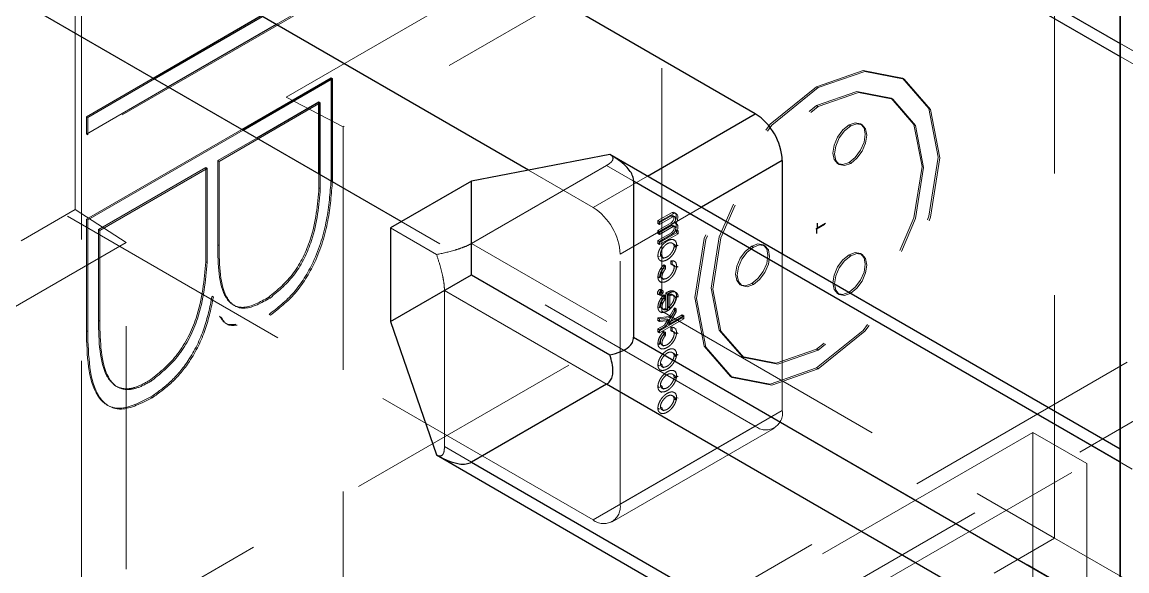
# Model space of a CAD drawing. Header units: millimetres. Extents: x 0 to 841, y 0 to 2287.
# Drawn here: x 627.4 to 633.18, y 272.27 to 275.14 of the extents above; entities that cross this region are included whole.
import ezdxf

# ---------------------------------------------------------------- set-up
doc = ezdxf.new("R2010")
doc.units = ezdxf.units.MM
doc.header["$PDSIZE"] = -1
doc.linetypes.add('HIDDEN', pattern=[1.905, 1.27, -0.635])

msp = doc.modelspace()

# ---------------------------------------------------------------- linework, layer by layer
at = {"color": 7, "linetype": 'Continuous', "lineweight": 25}
for p, q in [((633.1412, 284.9853), (633.1412, 260.7177)), ((633.1412, 260.7178), (633.1412, 283.5157)), ((631.2321, 274.6572), (626.1409, 277.5963)), ((630.045, 274.3628), (625.2924, 277.1064)), ((629.5643, 277.0217), (633.1412, 274.9568)), ((629.7471, 276.9838), (633.1412, 275.0244)), ((629.3798, 274.0934), (626.1409, 275.9632)), ((628.0813, 274.843), (628.6472, 275.1697)), ((628.0883, 274.839), (628.6542, 275.1657)), ((628.7259, 275.1243), (628.16, 274.7976)), ((628.545, 274.5753), (629.0123, 274.8451)), ((628.552, 274.5713), (629.0123, 274.837)), ((629.0123, 274.8451), (629.0123, 274.3106)), ((628.9491, 274.7177), (628.6237, 274.5299)), ((628.9491, 274.342), (628.9491, 274.7177)), ((628.9562, 274.7137), (628.9491, 274.7177)), ((628.9562, 274.338), (628.9562, 274.7137)), ((630.6678, 274.3315), (631.2321, 274.6572)), ((630.4714, 274.4449), (629.7471, 274.3054)), ((633.1412, 272.9036), (630.4714, 274.4449)), ((631.3735, 274.4123), (630.9507, 274.1682)), ((631.3735, 274.4123), (631.3735, 273.9241)), ((629.7471, 274.3054), (629.3229, 274.0605)), ((629.7471, 273.8155), (629.7471, 274.3054)), ((630.5957, 274.3055), (630.5957, 273.4889)), ((633.1412, 272.8359), (630.5957, 274.3055)), ((629.3229, 274.0605), (629.3229, 273.5706)), ((629.3229, 273.5706), (629.7471, 273.8155)), ((629.7471, 273.8155), (630.4714, 273.3974)), ((629.3229, 273.5706), (629.5643, 272.8737)), ((630.5957, 273.4889), (633.1412, 272.0194)), ((630.4542, 273.244), (629.7471, 272.8358)), ((633.1412, 271.6928), (630.4542, 273.244)), ((629.5643, 272.8737), (633.1412, 270.8088)), ((629.7471, 272.8358), (633.1412, 270.8764))]:
    msp.add_line(p, q, dxfattribs=at)
at = {"color": 7, "linetype": 'HIDDEN', "lineweight": 18}
for p, q in [((632.7974, 272.439), (632.7974, 280.1145)), ((630.7435, 273.6247), (630.7435, 280.0352)), ((628.7779, 274.7433), (633.7623, 277.6208)), ((634.0303, 277.4489), (629.0755, 274.5886)), ((627.7063, 277.1754), (627.7063, 269.5)), ((635.2626, 273.7998), (629.6057, 277.0655)), ((628.7779, 276.5568), (628.7779, 274.7433)), ((627.673, 274.1564), (627.673, 275.9699)), ((630.3835, 272.5343), (625.2924, 275.4733)), ((629.0123, 275.2896), (628.7259, 275.1243)), ((629.0194, 275.2855), (627.739, 274.5464)), ((633.1412, 275.0244), (635.404, 273.7182)), ((633.1412, 274.9568), (635.304, 273.7083)), ((627.732, 274.6414), (628.0813, 274.843)), ((627.739, 274.6373), (628.0883, 274.839)), ((629.0194, 274.841), (629.0123, 274.8451)), ((629.0123, 274.837), (629.0194, 274.841)), ((629.0194, 274.841), (629.0194, 274.3065)), ((632.0114, 274.8379), (632.0029, 274.8428)), ((628.16, 274.7976), (627.732, 274.5505)), ((631.553, 274.7983), (631.5615, 274.7934)), ((628.9562, 274.7137), (628.4269, 274.4081)), ((628.7779, 274.7433), (629.0755, 274.5886)), ((631.9514, 274.734), (631.943, 274.7389)), ((631.553, 274.7003), (631.5615, 274.6954)), ((627.732, 274.5505), (627.732, 274.6414)), ((627.739, 274.6373), (627.732, 274.6414)), ((627.739, 274.5464), (627.739, 274.6373)), ((631.7227, 274.5988), (631.7312, 274.5939)), ((631.7912, 274.5998), (631.7827, 274.6047)), ((627.732, 274.106), (628.545, 274.5753)), ((627.739, 274.5464), (627.732, 274.5505)), ((627.739, 274.1019), (628.552, 274.5713)), ((629.0755, 274.5886), (629.0755, 270.6634)), ((628.6237, 274.5299), (628.4199, 274.4122)), ((628.3567, 274.3757), (627.7954, 274.0517)), ((628.3638, 274.3717), (627.8024, 274.0476)), ((628.3567, 273.8836), (628.3567, 274.3757)), ((628.3638, 274.3717), (628.3567, 274.3757)), ((628.3638, 273.8795), (628.3638, 274.3717)), ((628.4199, 274.4122), (628.4199, 273.9722)), ((628.4269, 274.4081), (628.4199, 274.4122)), ((628.4269, 274.4081), (628.4269, 273.9682)), ((629.7471, 273.9789), (630.4542, 274.3871)), ((630.3835, 274.1674), (630.045, 274.3628)), ((630.4542, 274.3871), (636.1111, 271.1215)), ((631.6627, 274.3969), (631.6712, 274.392)), ((631.7227, 274.4028), (631.7312, 274.3979)), ((628.9491, 274.2702), (628.9491, 274.342)), ((628.9562, 274.2661), (628.9562, 274.338)), ((629.0194, 274.3065), (629.0123, 274.3106)), ((630.3835, 274.1674), (630.6678, 274.3315)), ((628.9562, 274.2661), (628.9491, 274.2702)), ((624.0909, 272.0885), (627.673, 274.1564)), ((627.941, 273.9846), (627.673, 274.1564)), ((630.9507, 274.1682), (630.5249, 273.9224)), ((630.7226, 274.0986), (630.7967, 274.1413)), ((630.7311, 274.0937), (630.8052, 274.1364)), ((630.7967, 274.1413), (630.8052, 274.1364)), ((630.8183, 274.1351), (630.8099, 274.14)), ((627.732, 273.5229), (627.732, 274.106)), ((627.739, 274.1019), (627.732, 274.106)), ((627.739, 273.5188), (627.739, 274.1019)), ((631.2321, 273.0241), (629.3798, 274.0934)), ((630.7226, 274.0838), (630.7916, 274.1236)), ((630.7226, 274.0986), (630.7226, 274.0838)), ((630.7226, 274.0986), (630.7311, 274.0937)), ((630.7226, 274.0466), (630.7916, 274.0864)), ((630.7226, 274.0838), (630.7311, 274.0789)), ((630.7226, 274.0314), (630.7938, 274.0725)), ((630.7311, 274.0789), (630.8001, 274.1187)), ((630.7311, 274.0937), (630.7311, 274.0789)), ((630.7311, 274.0417), (630.8001, 274.0815)), ((630.7916, 274.1236), (630.8001, 274.1187)), ((630.7916, 274.0864), (630.8001, 274.0815)), ((630.7938, 274.0725), (630.8023, 274.0676)), ((630.8105, 274.1193), (630.802, 274.1242)), ((630.8116, 274.0676), (630.8031, 274.0725)), ((630.8089, 274.0888), (630.8174, 274.0839)), ((630.8192, 274.083), (630.8108, 274.0879)), ((627.7954, 274.0517), (627.7954, 273.5769)), ((627.8024, 274.0476), (627.7954, 274.0517)), ((627.8024, 274.0476), (627.8024, 273.5729)), ((629.5643, 273.9212), (629.3229, 274.0605)), ((630.7226, 274.0314), (630.7226, 274.0466)), ((630.7226, 274.0466), (630.7311, 274.0417)), ((630.7226, 273.9944), (630.7938, 274.0355)), ((630.8202, 274.0348), (630.7226, 273.9785)), ((630.7226, 274.0314), (630.7311, 274.0265)), ((630.7311, 274.0265), (630.8023, 274.0676)), ((630.7311, 274.0265), (630.7311, 274.0417)), ((630.7311, 273.9895), (630.8023, 274.0306)), ((630.8287, 274.0299), (630.7311, 273.9736)), ((630.7938, 274.0355), (630.8023, 274.0306)), ((630.8202, 274.0507), (630.8125, 274.0462)), ((630.8125, 274.0462), (630.821, 274.0413)), ((630.8202, 274.0348), (630.8202, 274.0507)), ((630.8202, 274.0507), (630.8287, 274.0458)), ((630.8202, 274.0348), (630.8287, 274.0299)), ((630.8287, 274.0458), (630.821, 274.0413)), ((630.8287, 274.0299), (630.8287, 274.0458)), ((627.941, 273.9846), (624.3886, 271.9338)), ((627.941, 270.3723), (627.941, 273.9846)), ((628.4269, 273.9682), (628.4199, 273.9722)), ((635.404, 270.7133), (629.7471, 273.9789)), ((630.7226, 273.9785), (630.7226, 273.9944)), ((630.7226, 273.9944), (630.7311, 273.9895)), ((630.7226, 273.9785), (630.7311, 273.9736)), ((630.7311, 273.9736), (630.7311, 273.9895)), ((630.8063, 273.9757), (630.7978, 273.9806)), ((630.8075, 273.9642), (630.816, 273.9593)), ((630.8167, 273.9919), (630.8082, 273.9968)), ((630.8202, 273.9716), (630.8287, 273.9667)), ((631.2136, 273.9654), (631.2221, 273.9605)), ((631.2821, 273.9665), (631.2736, 273.9714)), ((630.5249, 272.6159), (630.5249, 273.9224)), ((630.7226, 273.9153), (630.7311, 273.9104)), ((630.7354, 273.9226), (630.7438, 273.9177)), ((630.7451, 273.9062), (630.7535, 273.9013)), ((631.3735, 273.9241), (631.3735, 273.1058)), ((631.7227, 273.9199), (631.7312, 273.915)), ((631.7912, 273.921), (631.7827, 273.9259)), ((628.3638, 273.8795), (628.3567, 273.8836)), ((630.7346, 273.89), (630.7431, 273.8851)), ((630.7533, 273.8508), (630.7533, 273.8676)), ((630.7533, 273.8676), (630.7618, 273.8627)), ((630.7533, 273.8508), (630.7618, 273.8459)), ((630.7618, 273.8459), (630.7618, 273.8627)), ((630.7895, 273.8718), (630.7895, 273.8885)), ((630.7895, 273.8885), (630.798, 273.8836)), ((630.7895, 273.8718), (630.798, 273.8669)), ((630.798, 273.8669), (630.798, 273.8836)), ((630.8145, 273.8562), (630.806, 273.8611)), ((630.8184, 273.88), (630.8099, 273.8849)), ((630.8202, 273.8607), (630.8287, 273.8558)), ((630.7226, 273.8044), (630.7311, 273.7995)), ((630.7449, 273.7954), (630.7534, 273.7905)), ((629.6057, 272.9174), (629.6057, 273.734)), ((629.6057, 273.734), (635.2626, 270.4683)), ((630.731, 273.7382), (630.7395, 273.7333)), ((630.7346, 273.7791), (630.7431, 273.7742)), ((630.747, 273.7341), (630.7385, 273.739)), ((631.1536, 273.7635), (631.1621, 273.7586)), ((631.2136, 273.7695), (631.2221, 273.7646)), ((628.3966, 273.6989), (628.3895, 273.703)), ((628.693, 273.6936), (628.6859, 273.6977)), ((628.7779, 270.8181), (633.7623, 273.6955)), ((630.7235, 273.713), (630.732, 273.7081)), ((630.731, 273.7137), (630.7395, 273.7088)), ((630.7533, 273.6935), (630.7533, 273.7102)), ((630.7533, 273.7102), (630.7618, 273.7053)), ((630.7533, 273.6935), (630.7618, 273.6886)), ((630.7618, 273.6886), (630.7618, 273.7053)), ((630.7645, 273.6377), (630.7645, 273.7196)), ((630.7645, 273.7196), (630.7729, 273.7147)), ((630.7729, 273.6328), (630.7729, 273.7147)), ((630.7759, 273.6438), (630.7759, 273.7117)), ((630.7759, 273.7117), (630.7844, 273.7068)), ((630.7844, 273.6389), (630.7844, 273.7068)), ((630.8117, 273.7034), (630.8032, 273.7083)), ((630.8202, 273.7033), (630.8287, 273.6984)), ((631.6627, 273.718), (631.6712, 273.7131)), ((631.7227, 273.724), (631.7312, 273.7191)), ((625.8569, 270.8038), (630.7435, 273.6247)), ((630.7226, 273.647), (630.7311, 273.6421)), ((630.7346, 273.6217), (630.7431, 273.6169)), ((630.7403, 273.6413), (630.7422, 273.6402)), ((630.7435, 273.6247), (632.7974, 272.439)), ((630.747, 273.6374), (630.7488, 273.6364)), ((630.7645, 273.6377), (630.7729, 273.6328)), ((630.7714, 273.561), (630.8089, 273.6259)), ((630.7759, 273.6438), (630.7844, 273.6389)), ((630.7799, 273.5562), (630.8174, 273.621)), ((630.7825, 273.5967), (630.8089, 273.6423)), ((630.791, 273.5918), (630.8174, 273.6374)), ((630.8089, 273.6259), (630.8089, 273.6423)), ((630.8089, 273.6423), (630.8174, 273.6374)), ((630.8089, 273.6259), (630.8174, 273.621)), ((630.8174, 273.621), (630.8174, 273.6374)), ((627.8024, 273.5729), (627.7954, 273.5769)), ((628.695, 273.6041), (628.6879, 273.6081)), ((630.7825, 273.5967), (630.7226, 273.5897)), ((630.7226, 273.5897), (630.7226, 273.5761)), ((630.7226, 273.5168), (630.8489, 273.5897)), ((630.7226, 273.5897), (630.7311, 273.5848)), ((630.7226, 273.5761), (630.7742, 273.5821)), ((630.7226, 273.5761), (630.7311, 273.5712)), ((630.7573, 273.5529), (630.7226, 273.5329)), ((630.791, 273.5918), (630.7311, 273.5848)), ((630.7311, 273.5119), (630.8574, 273.5848)), ((630.7311, 273.5848), (630.7311, 273.5712)), ((630.7311, 273.5712), (630.7826, 273.5772)), ((630.7573, 273.5529), (630.7742, 273.5821)), ((630.7573, 273.5529), (630.7657, 273.548)), ((630.7657, 273.548), (630.7826, 273.5772)), ((630.8489, 273.6058), (630.7714, 273.561)), ((630.7714, 273.561), (630.7799, 273.5562)), ((630.7742, 273.5821), (630.7826, 273.5772)), ((630.8574, 273.6009), (630.7799, 273.5562)), ((630.7825, 273.5967), (630.791, 273.5918)), ((630.8489, 273.5897), (630.8489, 273.6058)), ((630.8489, 273.6058), (630.8574, 273.6009)), ((630.8489, 273.5897), (630.8574, 273.5848)), ((630.8574, 273.5848), (630.8574, 273.6009)), ((627.739, 273.5188), (627.732, 273.5229)), ((634.0303, 273.5237), (629.0755, 270.6634)), ((630.7226, 273.5329), (630.7226, 273.5168)), ((630.7226, 273.5329), (630.7311, 273.528)), ((630.7226, 273.5168), (630.7311, 273.5119)), ((630.7657, 273.548), (630.7311, 273.528)), ((630.7311, 273.528), (630.7311, 273.5119)), ((630.7533, 273.503), (630.7533, 273.5198)), ((630.7533, 273.5198), (630.7618, 273.5149)), ((630.7533, 273.503), (630.7618, 273.4981)), ((630.7618, 273.4981), (630.7618, 273.5149)), ((630.7895, 273.5239), (630.7895, 273.5407)), ((630.7895, 273.5407), (630.798, 273.5358)), ((630.7895, 273.5239), (630.798, 273.519)), ((630.798, 273.519), (630.798, 273.5358)), ((630.8145, 273.5084), (630.806, 273.5133)), ((630.8184, 273.5322), (630.8099, 273.5371)), ((630.8202, 273.5129), (630.8287, 273.508)), ((630.7226, 273.4566), (630.7311, 273.4517)), ((630.7449, 273.4476), (630.7534, 273.4427)), ((630.7346, 273.4313), (630.7431, 273.4264)), ((630.8063, 273.4044), (630.7978, 273.4093)), ((630.8075, 273.3929), (630.816, 273.388)), ((630.8167, 273.4206), (630.8082, 273.4255)), ((630.8202, 273.4002), (630.8287, 273.3953)), ((631.163, 273.3879), (631.1715, 273.383)), ((631.553, 273.4265), (631.5615, 273.4216)), ((630.7226, 273.3439), (630.7311, 273.339)), ((630.7354, 273.3512), (630.7438, 273.3463)), ((630.7451, 273.3348), (630.7535, 273.3299)), ((631.553, 273.3285), (631.5615, 273.3236)), ((628.0751, 273.2625), (628.068, 273.2666)), ((630.7346, 273.3186), (630.7431, 273.3137)), ((630.8063, 273.2917), (630.7978, 273.2966)), ((630.8075, 273.2802), (630.816, 273.2753)), ((630.8167, 273.3079), (630.8082, 273.3128)), ((630.8202, 273.2875), (630.8287, 273.2826)), ((631.103, 273.284), (631.1115, 273.2791)), ((630.7226, 273.2312), (630.7311, 273.2263)), ((630.7346, 273.2059), (630.7431, 273.201)), ((630.7354, 273.2385), (630.7438, 273.2336)), ((630.7451, 273.2221), (630.7535, 273.2172)), ((628.077, 273.173), (628.07, 273.1771)), ((630.8063, 273.179), (630.7978, 273.1839)), ((630.8075, 273.1675), (630.816, 273.1626)), ((630.8167, 273.1952), (630.8082, 273.2001)), ((630.8202, 273.1748), (630.8287, 273.17)), ((630.5249, 272.6159), (631.3735, 273.1058)), ((630.7226, 273.1185), (630.7311, 273.1136)), ((630.7346, 273.0933), (630.7431, 273.0884)), ((630.7354, 273.1259), (630.7438, 273.121)), ((630.7451, 273.1095), (630.7535, 273.1046)), ((632.6843, 272.9916), (629.8559, 271.3587)), ((631.2321, 273.0241), (630.3835, 272.5343)), ((630.4835, 272.5244), (631.332, 273.0142)), ((632.9671, 272.8283), (632.6843, 272.9916)), ((632.6843, 272.9916), (632.6843, 271.2597)), ((635.2626, 269.6518), (629.6057, 272.9174)), ((636.2111, 271.1314), (633.1412, 272.9036)), ((630.1387, 271.1955), (632.9671, 272.8283)), ((632.9671, 272.8283), (632.9671, 271.0348)), ((636.2525, 271.0398), (633.1412, 272.8359)), ((630.8316, 271.3042), (632.7974, 272.439)), ((633.7623, 271.882), (632.7974, 272.439))]:
    msp.add_line(p, q, dxfattribs=at)
at = {"color": 7, "linetype": 'Continuous'}
for p, q in [((631.5529, 274.0561), (631.5948, 274.0803)), ((631.5529, 274.0561), (631.5948, 274.0803)), ((631.5572, 274.0609), (631.5572, 274.0851)), ((631.5572, 274.0609), (631.5991, 274.0851)), ((631.5529, 274.0561), (631.5529, 274.032)), ((631.5529, 274.0561), (631.5529, 274.032))]:
    msp.add_line(p, q, dxfattribs=at)
at = {"color": 7, "linetype": 'HIDDEN', "lineweight": 18, "flags": 128}
for points in [[(631.553, 274.7983), (631.7965, 274.8829), (632.003, 274.8428), (632.1409, 274.684), (632.1894, 274.4308), (632.1409, 274.1216), (632.003, 273.8035), (631.7965, 273.525), (631.553, 273.3285)], [(631.5615, 274.7934), (631.805, 274.878), (632.0115, 274.8379), (632.1494, 274.6791), (632.1979, 274.4259), (632.1494, 274.1167), (632.0115, 273.7986), (631.805, 273.5201), (631.5615, 273.3236)], [(631.553, 273.3285), (631.3094, 273.2439), (631.103, 273.284), (630.965, 273.4428), (630.9166, 273.696), (630.965, 274.0052), (631.103, 274.3233), (631.3094, 274.6018), (631.553, 274.7983)], [(631.5615, 273.3236), (631.3179, 273.239), (631.1115, 273.2791), (630.9735, 273.4379), (630.9251, 273.6911), (630.9735, 274.0003), (631.1115, 274.3184), (631.3179, 274.5969), (631.5615, 274.7934)], [(631.553, 274.7003), (631.764, 274.7737), (631.943, 274.7389), (632.0625, 274.6013), (632.1045, 274.3818), (632.0625, 274.1138), (631.943, 273.8382), (631.764, 273.5968), (631.553, 273.4265)], [(631.5615, 274.6954), (631.7725, 274.7688), (631.9515, 274.734), (632.071, 274.5964), (632.113, 274.3769), (632.071, 274.1089), (631.9515, 273.8333), (631.7725, 273.5919), (631.5615, 273.4216)], [(631.553, 273.4265), (631.3419, 273.3531), (631.163, 273.3879), (631.0434, 273.5255), (631.0014, 273.745), (631.0434, 274.013), (631.163, 274.2886), (631.3419, 274.53), (631.553, 274.7003)], [(631.5615, 273.4216), (631.3504, 273.3482), (631.1715, 273.383), (631.0519, 273.5206), (631.0099, 273.7401), (631.0519, 274.0081), (631.1715, 274.2837), (631.3504, 274.5251), (631.5615, 274.6954)], [(631.7227, 274.4028), (631.6902, 274.3915), (631.6627, 274.3969), (631.6443, 274.418), (631.6378, 274.4518), (631.6443, 274.493), (631.6627, 274.5354), (631.6902, 274.5726), (631.7227, 274.5988)], [(631.7312, 274.3979), (631.6987, 274.3866), (631.6712, 274.392), (631.6528, 274.4131), (631.6463, 274.4469), (631.6528, 274.4881), (631.6712, 274.5305), (631.6987, 274.5677), (631.7312, 274.5939)], [(631.7227, 274.5988), (631.7552, 274.6101), (631.7827, 274.6047), (631.8011, 274.5835), (631.8075, 274.5498), (631.8011, 274.5086), (631.7827, 274.4661), (631.7552, 274.429), (631.7227, 274.4028)], [(631.7312, 274.5939), (631.7636, 274.6052), (631.7912, 274.5998), (631.8096, 274.5787), (631.816, 274.5449), (631.8096, 274.5037), (631.7912, 274.4612), (631.7636, 274.4241), (631.7312, 274.3979)], [(630.8089, 274.0888), (630.814, 274.0989), (630.8174, 274.1092), (630.8187, 274.1191), (630.8179, 274.1279), (630.8151, 274.1349), (630.8103, 274.1397), (630.8041, 274.1419), (630.7967, 274.1413)], [(630.8174, 274.0839), (630.8225, 274.094), (630.8259, 274.1043), (630.8272, 274.1142), (630.8264, 274.123), (630.8236, 274.13), (630.8188, 274.1348), (630.8125, 274.137), (630.8052, 274.1364)], [(630.7916, 274.0864), (630.7975, 274.0915), (630.8024, 274.0985), (630.8056, 274.1062), (630.8067, 274.1137), (630.8056, 274.1199), (630.8024, 274.124), (630.7975, 274.1253), (630.7916, 274.1236)], [(630.7938, 274.0355), (630.7993, 274.0407), (630.8038, 274.0475), (630.8068, 274.0549), (630.8078, 274.0621), (630.8068, 274.068), (630.8038, 274.072), (630.7993, 274.0736), (630.7938, 274.0725)], [(630.8001, 274.0815), (630.806, 274.0866), (630.8109, 274.0936), (630.8141, 274.1013), (630.8152, 274.1088), (630.8141, 274.115), (630.8109, 274.1191), (630.806, 274.1204), (630.8001, 274.1187)], [(630.8125, 274.0462), (630.8155, 274.0531), (630.8176, 274.0601), (630.8186, 274.0668), (630.8187, 274.073), (630.8176, 274.0785), (630.8156, 274.0831), (630.8127, 274.0865), (630.8089, 274.0888)], [(630.821, 274.0413), (630.824, 274.0482), (630.826, 274.0552), (630.8271, 274.0619), (630.8272, 274.0681), (630.8261, 274.0736), (630.8241, 274.0782), (630.8211, 274.0816), (630.8174, 274.0839)], [(630.8023, 274.0306), (630.8078, 274.0358), (630.8123, 274.0426), (630.8153, 274.05), (630.8163, 274.0572), (630.8153, 274.0631), (630.8123, 274.0671), (630.8078, 274.0687), (630.8023, 274.0676)], [(631.2136, 273.7695), (631.1811, 273.7582), (631.1536, 273.7635), (631.1352, 273.7847), (631.1287, 273.8185), (631.1352, 273.8597), (631.1536, 273.9021), (631.1811, 273.9392), (631.2136, 273.9654)], [(631.2221, 273.7646), (631.1896, 273.7533), (631.1621, 273.7586), (631.1437, 273.7798), (631.1372, 273.8136), (631.1437, 273.8548), (631.1621, 273.8972), (631.1896, 273.9343), (631.2221, 273.9605)], [(631.2136, 273.9654), (631.246, 273.9767), (631.2736, 273.9714), (631.292, 273.9502), (631.2984, 273.9164), (631.292, 273.8752), (631.2736, 273.8328), (631.246, 273.7957), (631.2136, 273.7695)], [(631.2221, 273.9605), (631.2545, 273.9718), (631.2821, 273.9665), (631.3005, 273.9453), (631.3069, 273.9115), (631.3005, 273.8703), (631.2821, 273.8279), (631.2545, 273.7908), (631.2221, 273.7646)], [(631.7227, 273.724), (631.6902, 273.7127), (631.6627, 273.718), (631.6443, 273.7392), (631.6378, 273.773), (631.6443, 273.8142), (631.6627, 273.8566), (631.6902, 273.8937), (631.7227, 273.9199)], [(631.7312, 273.7191), (631.6987, 273.7078), (631.6712, 273.7131), (631.6528, 273.7343), (631.6463, 273.7681), (631.6528, 273.8093), (631.6712, 273.8517), (631.6987, 273.8888), (631.7312, 273.915)], [(631.7227, 273.9199), (631.7552, 273.9312), (631.7827, 273.9259), (631.8011, 273.9047), (631.8075, 273.8709), (631.8011, 273.8297), (631.7827, 273.7873), (631.7552, 273.7502), (631.7227, 273.724)], [(631.7312, 273.915), (631.7636, 273.9263), (631.7912, 273.921), (631.8096, 273.8998), (631.816, 273.866), (631.8096, 273.8248), (631.7912, 273.7824), (631.7636, 273.7453), (631.7312, 273.7191)], [(630.731, 273.7137), (630.727, 273.7123), (630.7235, 273.713), (630.7212, 273.7156), (630.7204, 273.7199), (630.7212, 273.725), (630.7235, 273.7303), (630.727, 273.735), (630.731, 273.7382)], [(630.7395, 273.7088), (630.7354, 273.7074), (630.732, 273.7081), (630.7297, 273.7107), (630.7289, 273.715), (630.7297, 273.7201), (630.732, 273.7254), (630.7354, 273.7301), (630.7395, 273.7333)], [(630.731, 273.7382), (630.7351, 273.7396), (630.7385, 273.739), (630.7408, 273.7363), (630.7416, 273.7321), (630.7408, 273.727), (630.7385, 273.7217), (630.7351, 273.717), (630.731, 273.7137)], [(630.7395, 273.7333), (630.7436, 273.7347), (630.747, 273.7341), (630.7493, 273.7314), (630.7501, 273.7272), (630.7493, 273.7221), (630.747, 273.7168), (630.7436, 273.7121), (630.7395, 273.7088)]]:
    msp.add_lwpolyline(points, dxfattribs=at)
at = {"color": 7, "linetype": 'Continuous', "lineweight": 25}
msp.add_arc((631.0664, 274.3983), 0.3074, 2.60548, 57.39452, dxfattribs=at)
at = {"color": 7, "linetype": 'HIDDEN', "lineweight": 18}
for centre, radius, start, end in [((630.2179, 273.9084), 0.3074, 2.60548, 57.39452), ((631.2873, 273.0918), 0.0873, 230.79671, 9.21404), ((630.4387, 272.602), 0.0873, 230.79671, 9.21404)]:
    msp.add_arc(centre, radius, start, end, dxfattribs=at)
for points, knots in [([(630.4714, 274.4449), (630.4773, 274.4406), (630.4881, 274.4328), (630.4885, 274.4175), (630.4772, 274.4019), (630.4616, 274.3919), (630.4542, 274.3871)], [0, 0, 0, 0, 0.344363, 0.636319, 0.829094, 1, 1, 1, 1]), ([(629.0123, 274.3106), (629.0072, 274.242), (628.9969, 274.105), (628.9357, 273.8961), (628.8217, 273.7125), (628.7325, 273.643), (628.6879, 273.6081)], [0, 0, 0, 0, 0.281014, 0.560776, 0.780117, 1, 1, 1, 1]), ([(629.0194, 274.3065), (629.0142, 274.2379), (629.004, 274.1009), (628.9428, 273.892), (628.8288, 273.7085), (628.7396, 273.6389), (628.695, 273.6041)], [0, 0, 0, 0, 0.281014, 0.560776, 0.780117, 1, 1, 1, 1]), ([(628.6859, 273.6977), (628.732, 273.736), (628.8242, 273.8128), (628.9292, 274.0372), (628.9415, 274.1817), (628.9491, 274.2702)], [0, 0, 0, 0, 0.2793916, 0.5587883, 1, 1, 1, 1]), ([(628.693, 273.6936), (628.7391, 273.732), (628.8313, 273.8088), (628.9363, 274.0331), (628.9486, 274.1776), (628.9562, 274.2661)], [0, 0, 0, 0, 0.2793916, 0.5587883, 1, 1, 1, 1]), ([(628.4199, 273.9722), (628.4209, 273.8674), (628.4221, 273.7361), (628.4986, 273.6528), (628.5729, 273.6353), (628.6408, 273.6727), (628.6859, 273.6977)], [0, 0, 0, 0, 0.499143, 0.624799, 0.750361, 1, 1, 1, 1]), ([(628.4269, 273.9682), (628.4279, 273.8633), (628.4292, 273.7321), (628.5056, 273.6487), (628.5799, 273.6312), (628.6478, 273.6686), (628.693, 273.6936)], [0, 0, 0, 0, 0.499143, 0.624799, 0.750361, 1, 1, 1, 1]), ([(629.7471, 273.9789), (629.7396, 273.9749), (629.7238, 273.9666), (629.6931, 273.9546), (629.6379, 273.9367), (629.5957, 273.9278), (629.5643, 273.9212)], [0, 0, 0, 0, 0.144303, 0.302796, 0.48301, 1, 1, 1, 1]), ([(630.7226, 273.9153), (630.7228, 273.9183), (630.7231, 273.925), (630.7263, 273.937), (630.7324, 273.9513), (630.7423, 273.9668), (630.7558, 273.9817), (630.7714, 273.9933), (630.7871, 273.9997), (630.8005, 274.0004), (630.8104, 273.9963), (630.8165, 273.9891), (630.8197, 273.9808), (630.82, 273.9745), (630.8202, 273.9716)], [0, 0, 0, 0, 0.053784, 0.117806, 0.194259, 0.284674, 0.388205, 0.5, 0.611795, 0.715326, 0.805741, 0.882194, 0.946216, 1, 1, 1, 1]), ([(630.8202, 273.9716), (630.82, 273.9685), (630.8197, 273.9618), (630.8165, 273.9498), (630.8104, 273.9355), (630.8005, 273.92), (630.7871, 273.9052), (630.7714, 273.8935), (630.7558, 273.8871), (630.7423, 273.8864), (630.7324, 273.8905), (630.7263, 273.8977), (630.7231, 273.9061), (630.7228, 273.9124), (630.7226, 273.9153)], [0, 0, 0, 0, 0.053784, 0.117806, 0.194259, 0.284674, 0.388205, 0.5, 0.611795, 0.715326, 0.805741, 0.882194, 0.946216, 1, 1, 1, 1]), ([(630.7354, 273.9226), (630.7361, 273.9274), (630.7376, 273.9374), (630.7465, 273.9534), (630.7579, 273.9678), (630.7714, 273.9788), (630.7849, 273.9834), (630.7963, 273.9822), (630.8053, 273.9765), (630.8068, 273.9682), (630.8075, 273.9642)], [0, 0, 0, 0, 0.111736, 0.23533, 0.367087, 0.5, 0.632913, 0.76467, 0.888264, 1, 1, 1, 1]), ([(630.8075, 273.9642), (630.8068, 273.9595), (630.8053, 273.9494), (630.7963, 273.9334), (630.7849, 273.9191), (630.7714, 273.908), (630.7579, 273.9035), (630.7465, 273.9047), (630.7376, 273.9103), (630.7361, 273.9186), (630.7354, 273.9226)], [0, 0, 0, 0, 0.111736, 0.23533, 0.367087, 0.5, 0.632913, 0.76467, 0.888264, 1, 1, 1, 1]), ([(630.806, 273.9754), (630.8086, 273.974), (630.814, 273.9712), (630.8153, 273.9634), (630.816, 273.9593)], [0, 0, 0, 0, 0.480408, 1, 1, 1, 1]), ([(629.5643, 273.9212), (629.5709, 273.9013), (629.5831, 273.8644), (629.5965, 273.8107), (629.6043, 273.7659), (629.6053, 273.7442), (629.6057, 273.734)], [0, 0, 0, 0, 0.344363, 0.636319, 0.829094, 1, 1, 1, 1]), ([(630.7538, 273.9017), (630.7512, 273.903), (630.7458, 273.9059), (630.7445, 273.9137), (630.7438, 273.9177)], [0, 0, 0, 0, 0.480408, 1, 1, 1, 1]), ([(628.068, 273.2666), (628.1181, 273.3073), (628.2181, 273.3888), (628.3355, 273.6309), (628.3486, 273.7876), (628.3567, 273.8836)], [0, 0, 0, 0, 0.279631, 0.55891, 1, 1, 1, 1]), ([(628.0751, 273.2625), (628.1251, 273.3033), (628.2251, 273.3848), (628.3426, 273.6268), (628.3557, 273.7835), (628.3638, 273.8795)], [0, 0, 0, 0, 0.279631, 0.55891, 1, 1, 1, 1]), ([(630.7226, 273.8044), (630.7232, 273.81), (630.7243, 273.8218), (630.7342, 273.8454), (630.746, 273.8591), (630.7533, 273.8676)], [0, 0, 0, 0, 0.2623262, 0.5452295, 1, 1, 1, 1]), ([(630.8202, 273.8607), (630.82, 273.8577), (630.8197, 273.851), (630.8165, 273.8389), (630.8104, 273.8247), (630.8005, 273.8091), (630.7871, 273.7943), (630.7714, 273.7827), (630.7558, 273.7762), (630.7423, 273.7755), (630.7324, 273.7796), (630.7263, 273.7868), (630.7231, 273.7952), (630.7228, 273.8015), (630.7226, 273.8044)], [0, 0, 0, 0, 0.053784, 0.117806, 0.194259, 0.284674, 0.388205, 0.5, 0.611795, 0.715326, 0.805741, 0.882194, 0.946216, 1, 1, 1, 1]), ([(630.7311, 273.7995), (630.7316, 273.8051), (630.7327, 273.8169), (630.7427, 273.8405), (630.7545, 273.8542), (630.7618, 273.8627)], [0, 0, 0, 0, 0.2623262, 0.5452295, 1, 1, 1, 1]), ([(630.7895, 273.8718), (630.7926, 273.8713), (630.7986, 273.8703), (630.805, 273.8646), (630.8082, 273.8556), (630.8064, 273.8433), (630.8008, 273.8303), (630.7926, 273.8175), (630.7826, 273.8062), (630.7714, 273.7975), (630.7602, 273.7933), (630.7502, 273.793), (630.742, 273.7963), (630.7364, 273.8029), (630.7346, 273.8131), (630.7378, 273.8258), (630.7442, 273.8389), (630.7502, 273.8468), (630.7533, 273.8508)], [0, 0, 0, 0, 0.06591, 0.127752, 0.184575, 0.240344, 0.300579, 0.365486, 0.4327, 0.5, 0.5673, 0.634514, 0.699421, 0.759656, 0.815425, 0.872248, 0.93409, 1, 1, 1, 1]), ([(630.7536, 273.7909), (630.7526, 273.7913), (630.749, 273.7925), (630.745, 273.7981), (630.7431, 273.8081), (630.7463, 273.8209), (630.7527, 273.834), (630.7587, 273.8419), (630.7618, 273.8459)], [0, 0, 0, 0, 0.070993, 0.257163, 0.429529, 0.605153, 0.796291, 1, 1, 1, 1]), ([(630.7895, 273.8885), (630.7942, 273.8888), (630.8037, 273.8894), (630.8135, 273.8829), (630.8192, 273.873), (630.8199, 273.8647), (630.8202, 273.8607)], [0, 0, 0, 0, 0.289345, 0.578702, 0.796119, 1, 1, 1, 1]), ([(630.798, 273.8669), (630.801, 273.8663), (630.8069, 273.8652), (630.8127, 273.8612), (630.8138, 273.8569), (630.8141, 273.8558)], [0, 0, 0, 0, 0.446725, 0.865882, 1, 1, 1, 1]), ([(630.7645, 273.7196), (630.772, 273.7241), (630.7874, 273.7332), (630.8051, 273.7318), (630.8149, 273.7237), (630.8194, 273.7147), (630.8199, 273.707), (630.8202, 273.7033)], [0, 0, 0, 0, 0.284269, 0.585299, 0.73536, 0.873926, 1, 1, 1, 1]), ([(630.7729, 273.7147), (630.7804, 273.7192), (630.7959, 273.7283), (630.8135, 273.7269), (630.8233, 273.7188), (630.8279, 273.7098), (630.8284, 273.7021), (630.8287, 273.6984)], [0, 0, 0, 0, 0.284269, 0.585299, 0.73536, 0.873926, 1, 1, 1, 1]), ([(628.3895, 273.703), (628.378, 273.6468), (628.3551, 273.5345), (628.2768, 273.3734), (628.174, 273.2509), (628.1047, 273.2017), (628.07, 273.1771)], [0, 0, 0, 0, 0.280512, 0.559771, 0.779635, 1, 1, 1, 1]), ([(628.3966, 273.6989), (628.3851, 273.6427), (628.3621, 273.5304), (628.2839, 273.3693), (628.1811, 273.2469), (628.1117, 273.1976), (628.077, 273.173)], [0, 0, 0, 0, 0.280512, 0.559771, 0.779635, 1, 1, 1, 1]), ([(630.7226, 273.647), (630.7232, 273.6527), (630.7243, 273.6644), (630.7342, 273.6881), (630.746, 273.7018), (630.7533, 273.7102)], [0, 0, 0, 0, 0.262326, 0.54523, 1, 1, 1, 1]), ([(630.8202, 273.7033), (630.82, 273.7003), (630.8197, 273.6936), (630.8165, 273.6815), (630.8104, 273.6673), (630.8005, 273.6517), (630.7871, 273.6369), (630.7714, 273.6253), (630.7558, 273.6188), (630.7423, 273.6181), (630.7324, 273.6222), (630.7263, 273.6294), (630.7231, 273.6378), (630.7228, 273.6441), (630.7226, 273.647)], [0, 0, 0, 0, 0.053784, 0.117806, 0.194259, 0.284674, 0.388205, 0.5, 0.611795, 0.715326, 0.805741, 0.882194, 0.946216, 1, 1, 1, 1]), ([(630.7311, 273.6421), (630.7316, 273.6478), (630.7327, 273.6595), (630.7427, 273.6832), (630.7545, 273.6969), (630.7618, 273.7053)], [0, 0, 0, 0, 0.262326, 0.54523, 1, 1, 1, 1]), ([(630.7645, 273.6377), (630.758, 273.6366), (630.7484, 273.6351), (630.7395, 273.6413), (630.7354, 273.6484), (630.7351, 273.6586), (630.7387, 273.6704), (630.7449, 273.6825), (630.7504, 273.6897), (630.7533, 273.6935)], [0, 0, 0, 0, 0.267845, 0.395145, 0.51294, 0.624534, 0.740912, 0.866836, 1, 1, 1, 1]), ([(630.7729, 273.6328), (630.7664, 273.6317), (630.7569, 273.6302), (630.748, 273.6364), (630.7439, 273.6435), (630.7436, 273.6537), (630.7472, 273.6655), (630.7534, 273.6776), (630.7589, 273.6848), (630.7618, 273.6886)], [0, 0, 0, 0, 0.267845, 0.395145, 0.51294, 0.624534, 0.740912, 0.866836, 1, 1, 1, 1]), ([(630.7759, 273.7117), (630.7799, 273.7129), (630.788, 273.7154), (630.798, 273.7131), (630.8053, 273.7071), (630.8085, 273.6966), (630.8053, 273.6823), (630.798, 273.6679), (630.788, 273.6541), (630.7799, 273.6472), (630.7759, 273.6438)], [0, 0, 0, 0, 0.133809, 0.265222, 0.38803, 0.5, 0.61197, 0.734778, 0.866191, 1, 1, 1, 1]), ([(630.7844, 273.7068), (630.7885, 273.7082), (630.7956, 273.7105), (630.8013, 273.7087), (630.8037, 273.708)], [0, 0, 0, 0, 0.577759, 1, 1, 1, 1]), ([(630.8093, 273.7048), (630.8108, 273.7037), (630.8145, 273.701), (630.8169, 273.6916), (630.8138, 273.6775), (630.8065, 273.663), (630.7965, 273.6492), (630.7884, 273.6423), (630.7844, 273.6389)], [0, 0, 0, 0, 0.102796, 0.266954, 0.431112, 0.61116, 0.803824, 1, 1, 1, 1]), ([(627.7954, 273.5769), (627.7975, 273.4676), (627.8002, 273.3308), (627.8751, 273.2351), (627.9302, 273.2146), (627.9977, 273.2263), (628.0446, 273.2532), (628.068, 273.2666)], [0, 0, 0, 0, 0.498735, 0.624106, 0.749301, 0.874524, 1, 1, 1, 1]), ([(627.8024, 273.5729), (627.8046, 273.4635), (627.8073, 273.3267), (627.8822, 273.231), (627.9372, 273.2106), (628.0048, 273.2223), (628.0516, 273.2491), (628.0751, 273.2625)], [0, 0, 0, 0, 0.498735, 0.624106, 0.749301, 0.874524, 1, 1, 1, 1]), ([(628.5146, 273.5566), (628.4978, 273.555), (628.4595, 273.5512), (628.4398, 273.5824), (628.4288, 273.5998)], [0, 0, 0, 0, 0.439689, 1, 1, 1, 1]), ([(628.5216, 273.5525), (628.5048, 273.5509), (628.4666, 273.5472), (628.4469, 273.5783), (628.4358, 273.5957)], [0, 0, 0, 0, 0.439689, 1, 1, 1, 1]), ([(628.07, 273.1771), (628.0136, 273.1483), (627.929, 273.1051), (627.8373, 273.1292), (627.7404, 273.2314), (627.7357, 273.3935), (627.732, 273.5229)], [0, 0, 0, 0, 0.249604, 0.375142, 0.500853, 1, 1, 1, 1]), ([(628.077, 273.173), (628.0207, 273.1442), (627.936, 273.101), (627.8444, 273.1251), (627.7475, 273.2273), (627.7428, 273.3894), (627.739, 273.5188)], [0, 0, 0, 0, 0.249604, 0.375142, 0.500853, 1, 1, 1, 1]), ([(630.7226, 273.4566), (630.7232, 273.4622), (630.7243, 273.474), (630.7342, 273.4976), (630.746, 273.5113), (630.7533, 273.5198)], [0, 0, 0, 0, 0.262326, 0.545229, 1, 1, 1, 1]), ([(630.8202, 273.5129), (630.82, 273.5098), (630.8197, 273.5031), (630.8165, 273.4911), (630.8104, 273.4769), (630.8005, 273.4613), (630.7871, 273.4465), (630.7714, 273.4349), (630.7558, 273.4284), (630.7423, 273.4277), (630.7324, 273.4318), (630.7263, 273.439), (630.7231, 273.4474), (630.7228, 273.4537), (630.7226, 273.4566)], [0, 0, 0, 0, 0.053784, 0.117806, 0.194259, 0.284674, 0.388205, 0.5, 0.611795, 0.715326, 0.805741, 0.882194, 0.946216, 1, 1, 1, 1]), ([(630.7311, 273.4517), (630.7316, 273.4573), (630.7327, 273.4691), (630.7427, 273.4927), (630.7545, 273.5064), (630.7618, 273.5149)], [0, 0, 0, 0, 0.262326, 0.545229, 1, 1, 1, 1]), ([(630.7895, 273.5239), (630.7926, 273.5234), (630.7986, 273.5225), (630.805, 273.5168), (630.8082, 273.5078), (630.8064, 273.4955), (630.8008, 273.4824), (630.7926, 273.4697), (630.7826, 273.4584), (630.7714, 273.4497), (630.7602, 273.4455), (630.7502, 273.4452), (630.742, 273.4485), (630.7364, 273.455), (630.7346, 273.4653), (630.7378, 273.478), (630.7442, 273.4911), (630.7502, 273.499), (630.7533, 273.503)], [0, 0, 0, 0, 0.06591, 0.127752, 0.184575, 0.240344, 0.300579, 0.365486, 0.4327, 0.5, 0.5673, 0.634514, 0.699421, 0.759656, 0.815425, 0.872248, 0.93409, 1, 1, 1, 1]), ([(630.7536, 273.4431), (630.7526, 273.4435), (630.749, 273.4447), (630.745, 273.4503), (630.7431, 273.4603), (630.7463, 273.4731), (630.7527, 273.4862), (630.7587, 273.4941), (630.7618, 273.4981)], [0, 0, 0, 0, 0.070993, 0.257163, 0.429529, 0.605153, 0.796291, 1, 1, 1, 1]), ([(630.7895, 273.5407), (630.7942, 273.541), (630.8037, 273.5416), (630.8135, 273.5351), (630.8192, 273.5252), (630.8199, 273.5169), (630.8202, 273.5129)], [0, 0, 0, 0, 0.289345, 0.578702, 0.796119, 1, 1, 1, 1]), ([(630.798, 273.519), (630.801, 273.5185), (630.8069, 273.5174), (630.8127, 273.5134), (630.8138, 273.509), (630.8141, 273.508)], [0, 0, 0, 0, 0.446725, 0.865882, 1, 1, 1, 1]), ([(630.7226, 273.3439), (630.7228, 273.3469), (630.7231, 273.3536), (630.7263, 273.3657), (630.7324, 273.3799), (630.7423, 273.3955), (630.7558, 273.4103), (630.7714, 273.4219), (630.7871, 273.4284), (630.8005, 273.4291), (630.8104, 273.425), (630.8165, 273.4178), (630.8197, 273.4094), (630.82, 273.4031), (630.8202, 273.4002)], [0, 0, 0, 0, 0.053784, 0.117806, 0.194259, 0.284674, 0.388205, 0.5, 0.611795, 0.715326, 0.805741, 0.882194, 0.946216, 1, 1, 1, 1]), ([(630.8202, 273.4002), (630.82, 273.3972), (630.8197, 273.3905), (630.8165, 273.3784), (630.8104, 273.3642), (630.8005, 273.3486), (630.7871, 273.3338), (630.7714, 273.3222), (630.7558, 273.3157), (630.7423, 273.315), (630.7324, 273.3191), (630.7263, 273.3263), (630.7231, 273.3347), (630.7228, 273.341), (630.7226, 273.3439)], [0, 0, 0, 0, 0.053784, 0.117806, 0.194259, 0.284674, 0.388205, 0.5, 0.611795, 0.715326, 0.805741, 0.882194, 0.946216, 1, 1, 1, 1]), ([(630.7354, 273.3512), (630.7361, 273.356), (630.7376, 273.3661), (630.7465, 273.3821), (630.7579, 273.3964), (630.7714, 273.4074), (630.7849, 273.412), (630.7963, 273.4108), (630.8053, 273.4052), (630.8068, 273.3968), (630.8075, 273.3929)], [0, 0, 0, 0, 0.111736, 0.23533, 0.367087, 0.5, 0.632913, 0.76467, 0.888264, 1, 1, 1, 1]), ([(630.8075, 273.3929), (630.8068, 273.3881), (630.8053, 273.378), (630.7963, 273.362), (630.7849, 273.3477), (630.7714, 273.3367), (630.7579, 273.3321), (630.7465, 273.3333), (630.7376, 273.3389), (630.7361, 273.3473), (630.7354, 273.3512)], [0, 0, 0, 0, 0.1117359, 0.23533, 0.3670868, 0.5, 0.6329132, 0.76467, 0.8882641, 1, 1, 1, 1]), ([(630.806, 273.404), (630.8086, 273.4026), (630.814, 273.3998), (630.8153, 273.392), (630.816, 273.388)], [0, 0, 0, 0, 0.480408, 1, 1, 1, 1]), ([(630.7538, 273.3303), (630.7512, 273.3317), (630.7458, 273.3345), (630.7445, 273.3423), (630.7438, 273.3463)], [0, 0, 0, 0, 0.480408, 1, 1, 1, 1]), ([(630.7226, 273.2312), (630.7228, 273.2343), (630.7231, 273.241), (630.7263, 273.253), (630.7324, 273.2672), (630.7423, 273.2828), (630.7558, 273.2976), (630.7714, 273.3092), (630.7871, 273.3157), (630.8005, 273.3164), (630.8104, 273.3123), (630.8165, 273.3051), (630.8197, 273.2967), (630.82, 273.2904), (630.8202, 273.2875)], [0, 0, 0, 0, 0.053784, 0.117806, 0.194259, 0.284674, 0.388205, 0.5, 0.611795, 0.715326, 0.805741, 0.882194, 0.946216, 1, 1, 1, 1]), ([(630.8202, 273.2875), (630.82, 273.2845), (630.8197, 273.2778), (630.8165, 273.2657), (630.8104, 273.2515), (630.8005, 273.2359), (630.7871, 273.2211), (630.7714, 273.2095), (630.7558, 273.203), (630.7423, 273.2023), (630.7324, 273.2064), (630.7263, 273.2136), (630.7231, 273.222), (630.7228, 273.2283), (630.7226, 273.2312)], [0, 0, 0, 0, 0.053784, 0.117806, 0.194259, 0.284674, 0.388205, 0.5, 0.611795, 0.715326, 0.805741, 0.882194, 0.946216, 1, 1, 1, 1]), ([(630.7354, 273.2385), (630.7361, 273.2433), (630.7376, 273.2534), (630.7465, 273.2694), (630.7579, 273.2837), (630.7714, 273.2947), (630.7849, 273.2993), (630.7963, 273.2981), (630.8053, 273.2925), (630.8068, 273.2841), (630.8075, 273.2802)], [0, 0, 0, 0, 0.1117359, 0.23533, 0.3670868, 0.5, 0.6329132, 0.76467, 0.8882641, 1, 1, 1, 1]), ([(630.8075, 273.2802), (630.8068, 273.2754), (630.8053, 273.2653), (630.7963, 273.2493), (630.7849, 273.235), (630.7714, 273.224), (630.7579, 273.2194), (630.7465, 273.2206), (630.7376, 273.2263), (630.7361, 273.2346), (630.7354, 273.2385)], [0, 0, 0, 0, 0.111736, 0.23533, 0.367087, 0.5, 0.632913, 0.76467, 0.888264, 1, 1, 1, 1]), ([(630.806, 273.2913), (630.8086, 273.29), (630.814, 273.2871), (630.8153, 273.2793), (630.816, 273.2753)], [0, 0, 0, 0, 0.480408, 1, 1, 1, 1]), ([(630.7538, 273.2176), (630.7512, 273.219), (630.7458, 273.2218), (630.7445, 273.2296), (630.7438, 273.2336)], [0, 0, 0, 0, 0.480408, 1, 1, 1, 1]), ([(630.7226, 273.1185), (630.7228, 273.1216), (630.7231, 273.1283), (630.7263, 273.1403), (630.7324, 273.1546), (630.7423, 273.1701), (630.7558, 273.1849), (630.7714, 273.1966), (630.7871, 273.203), (630.8005, 273.2037), (630.8104, 273.1996), (630.8165, 273.1924), (630.8197, 273.184), (630.82, 273.1777), (630.8202, 273.1748)], [0, 0, 0, 0, 0.053784, 0.117806, 0.194259, 0.284674, 0.388205, 0.5, 0.611795, 0.715326, 0.805741, 0.882194, 0.946216, 1, 1, 1, 1]), ([(630.8202, 273.1748), (630.82, 273.1718), (630.8197, 273.1651), (630.8165, 273.1531), (630.8104, 273.1388), (630.8005, 273.1233), (630.7871, 273.1084), (630.7714, 273.0968), (630.7558, 273.0904), (630.7423, 273.0897), (630.7324, 273.0938), (630.7263, 273.101), (630.7231, 273.1093), (630.7228, 273.1156), (630.7226, 273.1185)], [0, 0, 0, 0, 0.053784, 0.117806, 0.194259, 0.284674, 0.388205, 0.5, 0.611795, 0.715326, 0.805741, 0.882194, 0.946216, 1, 1, 1, 1]), ([(630.7354, 273.1259), (630.7361, 273.1306), (630.7376, 273.1407), (630.7465, 273.1567), (630.7579, 273.171), (630.7714, 273.1821), (630.7849, 273.1866), (630.7963, 273.1854), (630.8053, 273.1798), (630.8068, 273.1715), (630.8075, 273.1675)], [0, 0, 0, 0, 0.1117359, 0.23533, 0.3670868, 0.5, 0.6329132, 0.76467, 0.8882641, 1, 1, 1, 1]), ([(630.8075, 273.1675), (630.8068, 273.1627), (630.8053, 273.1527), (630.7963, 273.1367), (630.7849, 273.1223), (630.7714, 273.1113), (630.7579, 273.1067), (630.7465, 273.1079), (630.7376, 273.1136), (630.7361, 273.1219), (630.7354, 273.1259)], [0, 0, 0, 0, 0.111736, 0.23533, 0.367087, 0.5, 0.632913, 0.76467, 0.888264, 1, 1, 1, 1]), ([(630.806, 273.1786), (630.8086, 273.1773), (630.814, 273.1744), (630.8153, 273.1666), (630.816, 273.1626)], [0, 0, 0, 0, 0.480408, 1, 1, 1, 1]), ([(630.7538, 273.1049), (630.7512, 273.1063), (630.7458, 273.1091), (630.7445, 273.1169), (630.7438, 273.121)], [0, 0, 0, 0, 0.480408, 1, 1, 1, 1]), ([(629.6057, 272.9174), (629.6054, 272.91), (629.6048, 272.8943), (629.5998, 272.879), (629.5877, 272.8641), (629.5743, 272.8696), (629.5643, 272.8737)], [0, 0, 0, 0, 0.144303, 0.302796, 0.48301, 1, 1, 1, 1])]:
    msp.add_open_spline(points, degree=3, knots=knots, dxfattribs=at)
at = {"color": 7, "linetype": 'Continuous', "lineweight": 25}
for points, knots in [([(630.5957, 274.3055), (630.5947, 274.3136), (630.5928, 274.3307), (630.5779, 274.3575), (630.5416, 274.4003), (630.5013, 274.4259), (630.4714, 274.4449)], [0, 0, 0, 0, 0.144303, 0.3027957, 0.4830101, 1, 1, 1, 1]), ([(630.4714, 273.3974), (630.4912, 273.402), (630.5279, 273.4106), (630.5681, 273.4335), (630.5916, 273.4601), (630.5944, 273.4797), (630.5957, 273.4889)], [0, 0, 0, 0, 0.344363, 0.636319, 0.829094, 1, 1, 1, 1]), ([(630.4542, 273.244), (630.4605, 273.2487), (630.4738, 273.2585), (630.4845, 273.282), (630.4914, 273.3278), (630.4799, 273.3677), (630.4714, 273.3974)], [0, 0, 0, 0, 0.144303, 0.302796, 0.48301, 1, 1, 1, 1]), ([(629.5643, 272.8737), (629.5849, 272.8627), (629.6229, 272.8423), (629.6761, 272.8266), (629.7188, 272.8241), (629.7381, 272.832), (629.7471, 272.8358)], [0, 0, 0, 0, 0.344363, 0.636319, 0.829094, 1, 1, 1, 1])]:
    msp.add_open_spline(points, degree=3, knots=knots, dxfattribs=at)
at = {"color": 7, "linetype": 'Continuous'}
for p in [(631.5529, 274.0561), (631.5529, 274.0561), (631.5572, 274.0609)]:
    msp.add_point(p, dxfattribs=at)

doc.saveas('drawing.dxf')
